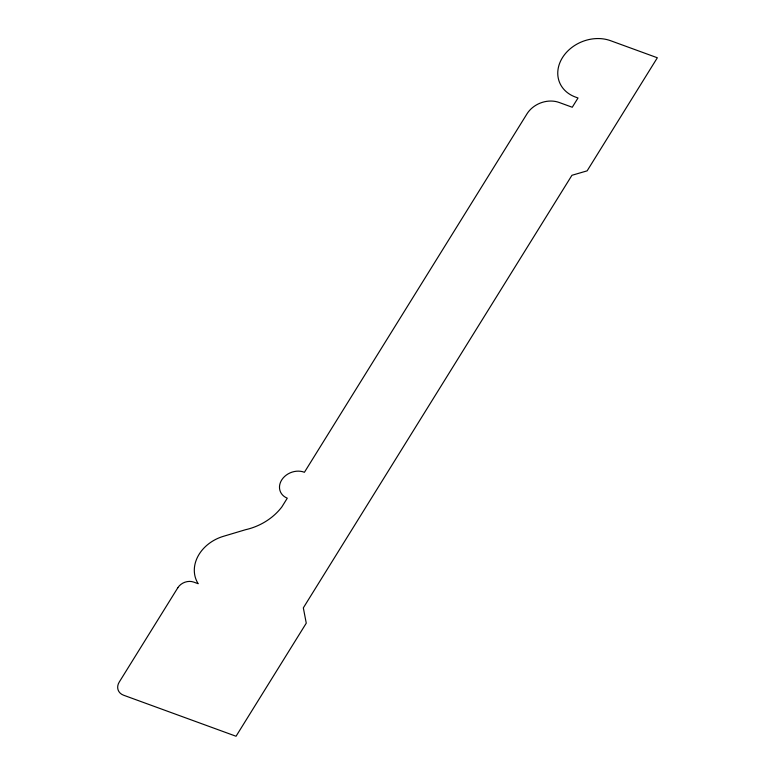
<?xml version="1.0" encoding="UTF-8"?>
<svg xmlns="http://www.w3.org/2000/svg" width="775" height="775" viewBox="0 0 775 775"><rect width="100%" height="100%" fill="white"/><g stroke="black" fill="none" stroke-linecap="round" stroke-linejoin="round"><path stroke-width="1.16" d="M177.824 587.75L119.205 682.145A11.964 9.717 -21.7 0 0 123.535 695.194L236.046 736.25L306.261 623.178L303.335 607.862L571.94 175.286L587.13 170.849L657.345 57.767L610.506 40.678A36.086 29.305 -21.7 0 0 562.417 57.708A36.086 29.305 -21.7 0 0 575.486 97.069L578.014 97.989L572.26 107.25L559.133 102.465A24.122 19.588 -21.7 0 0 526.99 113.847L304.42 472.285A16.779 13.63 -21.7 0 0 281.897 479.657A16.779 13.63 -21.7 0 0 287.283 498.18L281.858 506.918A53.446 43.4 -21.7 0 1 245.53 529.712L223.442 536.31A37.297 30.283 -21.7 0 0 198.177 583.711L193.76 582.102A11.964 9.717 -21.7 0 0 177.824 587.75"/></g></svg>
